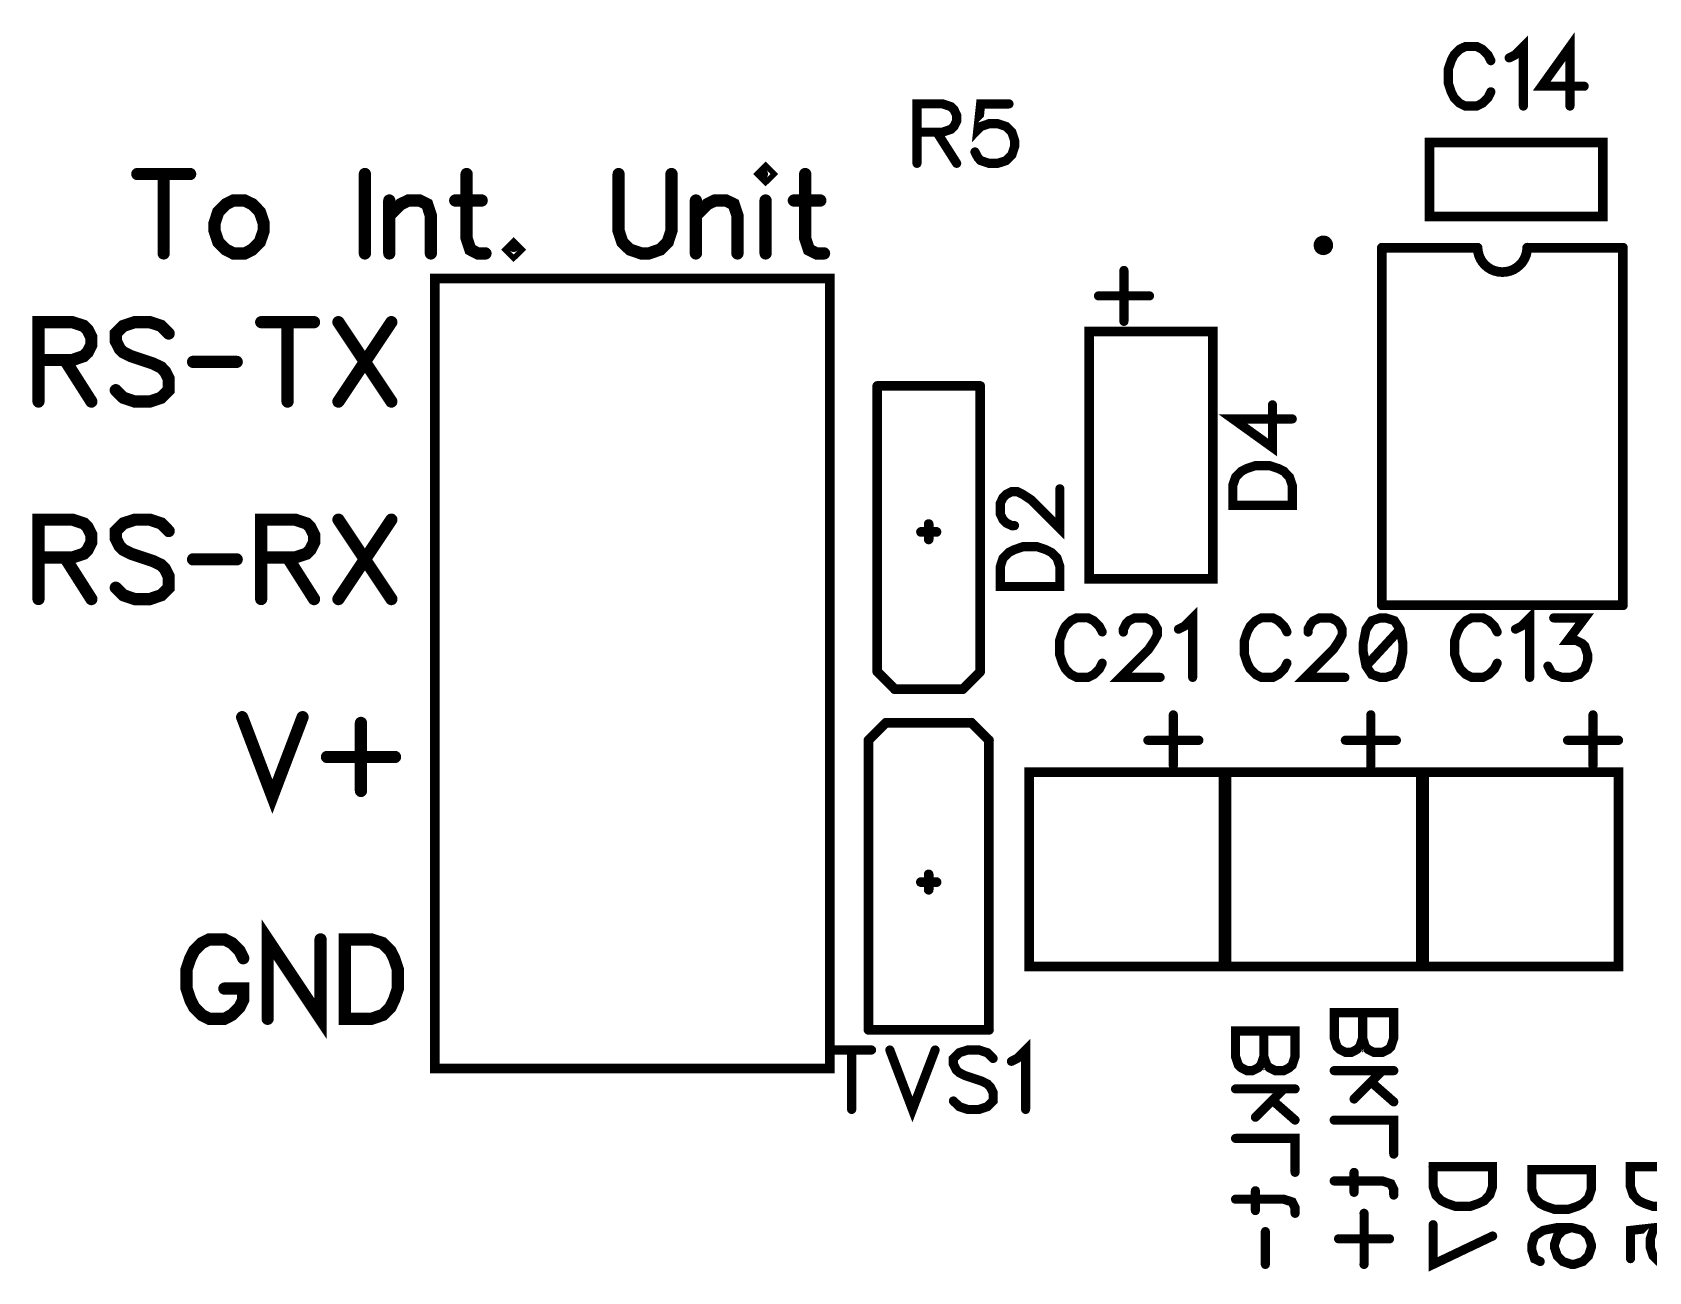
# Model space of a CAD drawing. Extents: x 0.01 to 6.15, y 0 to 8.66.
# Drawn here: x 0.092 to 1.729, y 7.406 to 8.661 of the extents above; entities that cross this region are included whole.
import ezdxf

# ---------------------------------------------------------------- set-up
doc = ezdxf.new("R2010")
doc.units = 0
doc.layers.add('Top_Silk', color=2, linetype='CONTINUOUS')

msp = doc.modelspace()

# ---------------------------------------------------------------- linework, layer by layer
at = {"layer": 'Top_Silk', "linetype": 'CONTINUOUS'}
for points, const_width in [([(1.6494, 8.5863), (1.6494, 8.6465), (1.6207, 8.6064), (1.6637, 8.6064)], 0.0093), ([(1.5693, 8.6323), (1.5664, 8.638), (1.5606, 8.6438), (1.5549, 8.6466), (1.5435, 8.6466), (1.5377, 8.6438), (1.532, 8.638), (1.5291, 8.6323), (1.5262, 8.6237), (1.5262, 8.6093), (1.5291, 8.6007), (1.532, 8.5949), (1.5377, 8.5892), (1.5435, 8.5863), (1.5549, 8.5863), (1.5606, 8.5892), (1.5664, 8.5949), (1.5693, 8.6007)], 0.0093), ([(1.5878, 8.6351), (1.5936, 8.638), (1.6022, 8.6465), (1.6022, 8.5863)], 0.0093), ([(0.9881, 8.5599), (1.0139, 8.5599), (1.0225, 8.5628), (1.0255, 8.5656), (1.0283, 8.5713), (1.0283, 8.5771), (1.0255, 8.5828), (1.0225, 8.5857), (1.0139, 8.5886), (0.9881, 8.5886), (0.9881, 8.5283)], 0.0093), ([(1.0813, 8.5885), (1.0526, 8.5885), (1.0498, 8.5627), (1.0526, 8.5656), (1.0612, 8.5685), (1.0698, 8.5685), (1.0784, 8.5656), (1.0842, 8.5599), (1.087, 8.5512), (1.087, 8.5455), (1.0842, 8.5369), (1.0784, 8.5311), (1.0698, 8.5283), (1.0612, 8.5283), (1.0526, 8.5311), (1.0498, 8.5341), (1.0468, 8.5398)], 0.0093), ([(1.0082, 8.5599), (1.0283, 8.5283)], 0.0093), ([(1.6826, 8.4744), (1.5073, 8.4744), (1.5073, 8.5495), (1.6826, 8.5495), (1.6826, 8.4744)], 0.0098), ([(0.831, 8.5175), (0.8348, 8.5137), (0.8387, 8.5175), (0.8348, 8.5214), (0.831, 8.5175)], 0.0124), ([(0.1984, 8.5175), (0.252, 8.5175)], 0.0124), ([(0.2252, 8.5175), (0.2252, 8.4371)], 0.0124), ([(0.429, 8.5175), (0.429, 8.4371)], 0.0124), ([(0.532, 8.5175), (0.532, 8.4524), (0.5358, 8.441), (0.5435, 8.4371), (0.5511, 8.4371)], 0.0124), ([(0.6859, 8.5175), (0.6859, 8.4601), (0.6897, 8.4486), (0.6974, 8.441), (0.7089, 8.4371), (0.7165, 8.4371), (0.728, 8.441), (0.7357, 8.4486), (0.7395, 8.4601), (0.7395, 8.5175)], 0.0124), ([(0.8749, 8.5175), (0.8749, 8.4524), (0.8787, 8.441), (0.8864, 8.4371), (0.894, 8.4371)], 0.0124), ([(0.2958, 8.4907), (0.2882, 8.4869), (0.2805, 8.4792), (0.2767, 8.4677), (0.2767, 8.4601), (0.2805, 8.4486), (0.2882, 8.441), (0.2958, 8.4371), (0.3073, 8.4371), (0.315, 8.441), (0.3226, 8.4486), (0.3265, 8.4601), (0.3265, 8.4677), (0.3226, 8.4792), (0.315, 8.4869), (0.3073, 8.4907), (0.2958, 8.4907)], 0.0124), ([(0.4537, 8.4907), (0.4537, 8.4371)], 0.0124), ([(0.4537, 8.4754), (0.4652, 8.4869), (0.4729, 8.4907), (0.4843, 8.4907), (0.492, 8.4869), (0.4958, 8.4754), (0.4958, 8.4371)], 0.0124), ([(0.5205, 8.4907), (0.5473, 8.4907)], 0.0124), ([(0.7642, 8.4907), (0.7642, 8.4371)], 0.0124), ([(0.7642, 8.4754), (0.7757, 8.4869), (0.7834, 8.4907), (0.7948, 8.4907), (0.8025, 8.4869), (0.8063, 8.4754), (0.8063, 8.4371)], 0.0124), ([(0.8348, 8.4907), (0.8348, 8.4371)], 0.0124), ([(0.8634, 8.4907), (0.8902, 8.4907)], 0.0124), ([(0.5796, 8.4448), (0.5758, 8.4409), (0.5796, 8.4371), (0.5835, 8.4409), (0.5796, 8.4448)], 0.0124), ([(1.3996, 8.4403), (1.4012, 8.4406), (1.4026, 8.4413), (1.4037, 8.4424), (1.4044, 8.4438), (1.4046, 8.4453), (1.4044, 8.4469), (1.4037, 8.4482), (1.4026, 8.4494), (1.4012, 8.4501), (1.3996, 8.4503), (1.3981, 8.4501), (1.3967, 8.4494), (1.3956, 8.4482), (1.3949, 8.4469), (1.3947, 8.4453), (1.3949, 8.4438), (1.3956, 8.4424), (1.3967, 8.4413), (1.3981, 8.4406), (1.3996, 8.4403)], 0.0098), ([(1.4589, 8.4429), (1.4589, 8.0808)], 0.0098), ([(1.4589, 8.4429), (1.5558, 8.4429)], 0.0098), ([(1.5558, 8.4429), (1.5562, 8.439), (1.5572, 8.4352), (1.5587, 8.4316), (1.5608, 8.4283), (1.5633, 8.4254), (1.5663, 8.4229), (1.5697, 8.4208), (1.5733, 8.4194), (1.5771, 8.4185), (1.581, 8.4182), (1.5849, 8.4185), (1.5887, 8.4194), (1.5923, 8.4208), (1.5956, 8.4229), (1.5986, 8.4254), (1.6012, 8.4283), (1.6032, 8.4316), (1.6048, 8.4352), (1.6057, 8.439), (1.6061, 8.4429)], 0.0098), ([(1.6061, 8.4429), (1.703, 8.4429)], 0.0098), ([(1.703, 8.4429), (1.703, 8.0808)], 0.0098), ([(0.4997, 8.4117), (0.8997, 8.4117), (0.8997, 7.6117), (0.4997, 7.6117), (0.4997, 8.4117)], 0.0098), ([(1.1977, 8.4199), (1.1977, 8.3683)], 0.0093), ([(1.1719, 8.3941), (1.2236, 8.3941)], 0.0093), ([(0.0984, 8.3292), (0.1328, 8.3292), (0.1443, 8.3331), (0.1482, 8.3369), (0.152, 8.3445), (0.152, 8.3522), (0.1482, 8.3598), (0.1443, 8.3637), (0.1328, 8.3675), (0.0984, 8.3675), (0.0984, 8.2871)], 0.0124), ([(0.2303, 8.356), (0.2227, 8.3637), (0.2112, 8.3675), (0.1959, 8.3675), (0.1844, 8.3637), (0.1767, 8.356), (0.1767, 8.3484), (0.1806, 8.3407), (0.1844, 8.3369), (0.192, 8.3331), (0.215, 8.3254), (0.2227, 8.3216), (0.2265, 8.3177), (0.2303, 8.3101), (0.2303, 8.2986), (0.2227, 8.291), (0.2112, 8.2871), (0.1959, 8.2871), (0.1844, 8.291), (0.1767, 8.2986)], 0.0124), ([(0.3239, 8.3675), (0.3775, 8.3675)], 0.0124), ([(0.3507, 8.3675), (0.3507, 8.2871)], 0.0124), ([(0.4022, 8.3675), (0.4558, 8.2871)], 0.0124), ([(0.4558, 8.3675), (0.4022, 8.2871)], 0.0124), ([(1.2876, 8.3581), (1.1624, 8.3581), (1.1624, 8.1077), (1.2876, 8.1077), (1.2876, 8.3581)], 0.0098), ([(0.1252, 8.3292), (0.152, 8.2871)], 0.0124), ([(0.255, 8.3273), (0.2992, 8.3273)], 0.0124), ([(0.9478, 8.3029), (0.9478, 8.0136)], 0.0098), ([(0.9478, 8.3029), (1.0521, 8.3029)], 0.0098), ([(1.0521, 8.3029), (1.0521, 8.0136)], 0.0098), ([(1.3682, 8.2695), (1.308, 8.2695), (1.3481, 8.2407), (1.3481, 8.2838)], 0.0093), ([(1.3079, 8.182), (1.3682, 8.182), (1.3682, 8.2021), (1.3653, 8.2107), (1.3596, 8.2165), (1.3538, 8.2194), (1.3453, 8.2222), (1.3309, 8.2222), (1.3223, 8.2194), (1.3166, 8.2165), (1.3108, 8.2107), (1.3079, 8.2021), (1.3079, 8.182)], 0.0093), ([(1.0869, 8.1615), (1.084, 8.1615), (1.0783, 8.1643), (1.0754, 8.1672), (1.0726, 8.173), (1.0726, 8.1844), (1.0754, 8.1901), (1.0783, 8.193), (1.084, 8.1959), (1.0897, 8.1959), (1.0955, 8.193), (1.1041, 8.1873), (1.1328, 8.1586), (1.1328, 8.1988)], 0.0093), ([(0.0984, 8.1292), (0.1328, 8.1292), (0.1443, 8.1331), (0.1482, 8.1369), (0.152, 8.1445), (0.152, 8.1522), (0.1482, 8.1598), (0.1443, 8.1637), (0.1328, 8.1675), (0.0984, 8.1675), (0.0984, 8.0871)], 0.0124), ([(0.2303, 8.156), (0.2227, 8.1637), (0.2112, 8.1675), (0.1959, 8.1675), (0.1844, 8.1637), (0.1767, 8.156), (0.1767, 8.1484), (0.1806, 8.1407), (0.1844, 8.1369), (0.192, 8.1331), (0.215, 8.1254), (0.2227, 8.1216), (0.2265, 8.1177), (0.2303, 8.1101), (0.2303, 8.0986), (0.2227, 8.091), (0.2112, 8.0871), (0.1959, 8.0871), (0.1844, 8.091), (0.1767, 8.0986)], 0.0124), ([(0.3239, 8.1292), (0.3583, 8.1292), (0.3698, 8.1331), (0.3737, 8.1369), (0.3775, 8.1445), (0.3775, 8.1522), (0.3737, 8.1598), (0.3698, 8.1637), (0.3583, 8.1675), (0.3239, 8.1675), (0.3239, 8.0871)], 0.0124), ([(0.4022, 8.1675), (0.4558, 8.0871)], 0.0124), ([(0.4558, 8.1675), (0.4022, 8.0871)], 0.0124), ([(0.9922, 8.1551), (1.0078, 8.1551)], 0.0098), ([(1, 8.1631), (1, 8.1475)], 0.0098), ([(0.1252, 8.1292), (0.152, 8.0871)], 0.0124), ([(0.3507, 8.1292), (0.3775, 8.0871)], 0.0124), ([(1.0725, 8.0999), (1.1328, 8.0999), (1.1328, 8.12), (1.1299, 8.1286), (1.1242, 8.1343), (1.1184, 8.1372), (1.1098, 8.1401), (1.0954, 8.1401), (1.0868, 8.1372), (1.0811, 8.1343), (1.0753, 8.1286), (1.0725, 8.12), (1.0725, 8.0999)], 0.0093), ([(0.255, 8.1273), (0.2992, 8.1273)], 0.0124), ([(1.1757, 8.0538), (1.1728, 8.0595), (1.1671, 8.0652), (1.1614, 8.0681), (1.1499, 8.0681), (1.1441, 8.0652), (1.1384, 8.0595), (1.1355, 8.0538), (1.1326, 8.0452), (1.1326, 8.0308), (1.1355, 8.0222), (1.1384, 8.0164), (1.1441, 8.0107), (1.1499, 8.0078), (1.1614, 8.0078), (1.1671, 8.0107), (1.1728, 8.0164), (1.1757, 8.0222)], 0.0093), ([(1.1971, 8.0537), (1.1971, 8.0566), (1.2, 8.0623), (1.2028, 8.0652), (1.2086, 8.068), (1.2201, 8.068), (1.2258, 8.0652), (1.2286, 8.0623), (1.2316, 8.0566), (1.2316, 8.0509), (1.2286, 8.0451), (1.2229, 8.0365), (1.1942, 8.0078), (1.2344, 8.0078)], 0.0093), ([(1.2529, 8.0566), (1.2587, 8.0595), (1.2673, 8.068), (1.2673, 8.0078)], 0.0093), ([(1.3628, 8.0538), (1.3599, 8.0595), (1.3542, 8.0652), (1.3485, 8.0681), (1.337, 8.0681), (1.3312, 8.0652), (1.3255, 8.0595), (1.3226, 8.0538), (1.3197, 8.0452), (1.3197, 8.0308), (1.3226, 8.0222), (1.3255, 8.0164), (1.3312, 8.0107), (1.337, 8.0078), (1.3485, 8.0078), (1.3542, 8.0107), (1.3599, 8.0164), (1.3628, 8.0222)], 0.0093), ([(1.3842, 8.0537), (1.3842, 8.0566), (1.3871, 8.0623), (1.3899, 8.0652), (1.3957, 8.068), (1.4072, 8.068), (1.4129, 8.0652), (1.4157, 8.0623), (1.4187, 8.0566), (1.4187, 8.0509), (1.4157, 8.0451), (1.41, 8.0365), (1.3813, 8.0078), (1.4215, 8.0078)], 0.0093), ([(1.4573, 8.068), (1.4487, 8.0652), (1.4429, 8.0566), (1.44, 8.0422), (1.44, 8.0336), (1.4429, 8.0193), (1.4487, 8.0107), (1.4573, 8.0078), (1.463, 8.0078), (1.4716, 8.0107), (1.4773, 8.0193), (1.4802, 8.0336), (1.4802, 8.0422), (1.4773, 8.0566), (1.4716, 8.0652), (1.463, 8.068), (1.4573, 8.068)], 0.0093), ([(1.4589, 8.0808), (1.703, 8.0808)], 0.0098), ([(1.5757, 8.0538), (1.5728, 8.0595), (1.5671, 8.0652), (1.5614, 8.0681), (1.5499, 8.0681), (1.5441, 8.0652), (1.5384, 8.0595), (1.5355, 8.0538), (1.5326, 8.0452), (1.5326, 8.0308), (1.5355, 8.0222), (1.5384, 8.0164), (1.5441, 8.0107), (1.5499, 8.0078), (1.5614, 8.0078), (1.5671, 8.0107), (1.5728, 8.0164), (1.5757, 8.0222)], 0.0093), ([(1.5942, 8.0566), (1.6, 8.0595), (1.6086, 8.068), (1.6086, 8.0078)], 0.0093), ([(1.6329, 8.068), (1.6644, 8.068), (1.6472, 8.0451), (1.6558, 8.0451), (1.6616, 8.0422), (1.6644, 8.0394), (1.6673, 8.0308), (1.6673, 8.0251), (1.6644, 8.0164), (1.6587, 8.0107), (1.6501, 8.0078), (1.6415, 8.0078), (1.6329, 8.0107), (1.63, 8.0136), (1.6271, 8.0193)], 0.0093), ([(1.4773, 8.0566), (1.4429, 8.0193)], 0.0093), ([(0.9478, 8.0136), (0.9656, 7.9958)], 0.0098), ([(1.0521, 8.0136), (1.0344, 7.9958)], 0.0098), ([(0.9656, 7.9958), (1.0344, 7.9958)], 0.0098), ([(0.3047, 7.9675), (0.3353, 7.8871), (0.3659, 7.9675)], 0.0124), ([(1.2477, 7.9699), (1.2477, 7.9183)], 0.0093), ([(1.4477, 7.9699), (1.4477, 7.9183)], 0.0093), ([(1.6727, 7.9699), (1.6727, 7.9183)], 0.0093), ([(0.425, 7.9617), (0.425, 7.8928)], 0.0124), ([(0.939, 7.9442), (0.9567, 7.9619)], 0.0098), ([(1.0433, 7.9619), (0.9567, 7.9619)], 0.0098), ([(1.061, 7.9442), (1.0433, 7.9619)], 0.0098), ([(0.939, 7.6509), (0.939, 7.9442)], 0.0098), ([(1.061, 7.6509), (1.061, 7.9442)], 0.0098), ([(1.2219, 7.9441), (1.2736, 7.9441)], 0.0093), ([(1.4219, 7.9441), (1.4736, 7.9441)], 0.0093), ([(1.6469, 7.9441), (1.6986, 7.9441)], 0.0093), ([(0.3906, 7.9272), (0.4595, 7.9272)], 0.0124), ([(1.2984, 7.9119), (1.1016, 7.9119), (1.1016, 7.7151), (1.2984, 7.7151), (1.2984, 7.9119)], 0.0098), ([(1.4984, 7.9119), (1.3016, 7.9119), (1.3016, 7.7151), (1.4984, 7.7151), (1.4984, 7.9119)], 0.0098), ([(1.6984, 7.9119), (1.5016, 7.9119), (1.5016, 7.7151), (1.6984, 7.7151), (1.6984, 7.9119)], 0.0098), ([(1, 7.7927), (1, 7.8083)], 0.0098), ([(1.0079, 7.8005), (0.992, 7.8005)], 0.0098), ([(0.3841, 7.7425), (0.3841, 7.6621), (0.3305, 7.7425), (0.3305, 7.6621)], 0.0124), ([(0.3058, 7.7234), (0.302, 7.731), (0.2943, 7.7387), (0.2867, 7.7425), (0.2714, 7.7425), (0.2637, 7.7387), (0.2561, 7.731), (0.2522, 7.7234), (0.2484, 7.7119), (0.2484, 7.6927), (0.2522, 7.6813), (0.2561, 7.6736), (0.2637, 7.666), (0.2714, 7.6621), (0.2867, 7.6621), (0.2943, 7.666), (0.302, 7.6736), (0.3058, 7.6813), (0.3058, 7.6927), (0.2867, 7.6927)], 0.0124), ([(0.4088, 7.7425), (0.4088, 7.6621), (0.4356, 7.6621), (0.4471, 7.666), (0.4548, 7.6736), (0.4586, 7.6813), (0.4624, 7.6927), (0.4624, 7.7119), (0.4586, 7.7234), (0.4548, 7.731), (0.4471, 7.7387), (0.4356, 7.7425), (0.4088, 7.7425)], 0.0124), ([(1.4107, 7.6683), (1.4709, 7.6683), (1.4709, 7.6424), (1.468, 7.6338), (1.4652, 7.631), (1.4595, 7.6281), (1.4508, 7.6281), (1.4451, 7.631), (1.4422, 7.6338), (1.4394, 7.6424), (1.4365, 7.6338), (1.4336, 7.631), (1.4279, 7.6281), (1.4221, 7.6281), (1.4164, 7.631), (1.4135, 7.6338), (1.4107, 7.6424), (1.4107, 7.6683)], 0.0093), ([(1.4394, 7.6683), (1.4394, 7.6424)], 0.0093), ([(1.061, 7.6509), (0.939, 7.6509)], 0.0098), ([(1.3107, 7.6498), (1.371, 7.6498), (1.371, 7.6239), (1.3681, 7.6153), (1.3652, 7.6125), (1.3595, 7.6096), (1.3509, 7.6096), (1.3451, 7.6125), (1.3423, 7.6153), (1.3394, 7.6239), (1.3365, 7.6153), (1.3337, 7.6125), (1.328, 7.6096), (1.3222, 7.6096), (1.3165, 7.6125), (1.3136, 7.6153), (1.3107, 7.6239), (1.3107, 7.6498)], 0.0093), ([(1.3394, 7.6498), (1.3394, 7.6239)], 0.0093), ([(0.9019, 7.6305), (0.942, 7.6305)], 0.0093), ([(0.922, 7.6305), (0.922, 7.5703)], 0.0093), ([(0.9606, 7.6305), (0.9835, 7.5703), (1.0065, 7.6305)], 0.0093), ([(1.0652, 7.6219), (1.0595, 7.6277), (1.0509, 7.6305), (1.0394, 7.6305), (1.0308, 7.6277), (1.025, 7.6219), (1.025, 7.6162), (1.0279, 7.6104), (1.0308, 7.6076), (1.0365, 7.6047), (1.0537, 7.599), (1.0595, 7.5961), (1.0623, 7.5932), (1.0652, 7.5875), (1.0652, 7.5789), (1.0595, 7.5732), (1.0509, 7.5703), (1.0394, 7.5703), (1.0308, 7.5732), (1.025, 7.5789)], 0.0093), ([(1.0837, 7.619), (1.0895, 7.6219), (1.0981, 7.6305), (1.0981, 7.5703)], 0.0093), ([(1.4107, 7.6096), (1.4709, 7.6096)], 0.0093), ([(1.4307, 7.5809), (1.4595, 7.6096)], 0.0093), ([(1.3107, 7.5911), (1.371, 7.5911)], 0.0093), ([(1.3308, 7.5624), (1.3595, 7.5911)], 0.0093), ([(1.448, 7.5981), (1.4709, 7.578)], 0.0093), ([(1.3481, 7.5796), (1.371, 7.5595)], 0.0093), ([(1.4107, 7.5595), (1.4709, 7.5595), (1.4709, 7.5251)], 0.0093), ([(1.3107, 7.541), (1.371, 7.541), (1.371, 7.5066)], 0.0093), ([(1.5108, 7.5123), (1.571, 7.5123), (1.571, 7.4922), (1.5681, 7.4836), (1.5624, 7.4778), (1.5566, 7.475), (1.5481, 7.4721), (1.5337, 7.4721), (1.5251, 7.475), (1.5194, 7.4778), (1.5136, 7.4836), (1.5108, 7.4922), (1.5108, 7.5123)], 0.0093), ([(1.6107, 7.5094), (1.671, 7.5094), (1.671, 7.4893), (1.6681, 7.4807), (1.6624, 7.4749), (1.6566, 7.4721), (1.648, 7.4692), (1.6336, 7.4692), (1.625, 7.4721), (1.6193, 7.4749), (1.6135, 7.4807), (1.6107, 7.4893), (1.6107, 7.5094)], 0.0093), ([(1.7106, 7.5123), (1.7709, 7.5123), (1.7709, 7.4922), (1.768, 7.4836), (1.7623, 7.4778), (1.7565, 7.475), (1.748, 7.4721), (1.7336, 7.4721), (1.725, 7.475), (1.7192, 7.4778), (1.7135, 7.4836), (1.7106, 7.4922), (1.7106, 7.5123)], 0.0093), ([(1.4107, 7.4979), (1.4595, 7.4979), (1.468, 7.4951), (1.4709, 7.4893), (1.4709, 7.4836)], 0.0093), ([(1.4307, 7.5065), (1.4307, 7.4864)], 0.0093), ([(1.3107, 7.4794), (1.3595, 7.4794), (1.3681, 7.4766), (1.371, 7.4708), (1.371, 7.4651)], 0.0093), ([(1.3308, 7.488), (1.3308, 7.4679)], 0.0093), ([(1.4409, 7.4651), (1.4409, 7.4134)], 0.0093), ([(1.3409, 7.4466), (1.3409, 7.4134)], 0.0093), ([(1.571, 7.4421), (1.5108, 7.4134), (1.5108, 7.4536)], 0.0093), ([(1.6193, 7.4163), (1.6136, 7.4191), (1.6108, 7.4277), (1.6108, 7.4334), (1.6136, 7.4421), (1.6222, 7.4478), (1.6366, 7.4507), (1.6509, 7.4507), (1.6624, 7.4478), (1.6681, 7.4421), (1.671, 7.4334), (1.671, 7.4306), (1.6681, 7.422), (1.6624, 7.4163), (1.6537, 7.4134), (1.6509, 7.4134), (1.6423, 7.4163), (1.6366, 7.422), (1.6337, 7.4306), (1.6337, 7.4334), (1.6366, 7.4421), (1.6423, 7.4478), (1.6509, 7.4507)], 0.0093), ([(1.7107, 7.4192), (1.7107, 7.4478), (1.7365, 7.4507), (1.7336, 7.4478), (1.7307, 7.4392), (1.7307, 7.4306), (1.7336, 7.422), (1.7393, 7.4163), (1.748, 7.4134), (1.7537, 7.4134), (1.7623, 7.4163), (1.7681, 7.422), (1.7709, 7.4306), (1.7709, 7.4392), (1.7681, 7.4478), (1.7651, 7.4507), (1.7594, 7.4536)], 0.0093), ([(1.415, 7.4393), (1.4667, 7.4393)], 0.0093)]:
    msp.add_lwpolyline(points, dxfattribs=dict(at, const_width=const_width))
for points, const_width in [([(1.5669, 8.6323, 1), (1.5716, 8.6323, 1), (1.5669, 8.6323, 1)], 0.0046), ([(1.5855, 8.6351, 1), (1.5901, 8.6351, 1), (1.5855, 8.6351, 1)], 0.0046), ([(1.6614, 8.6064, 1), (1.6661, 8.6064, 1), (1.6614, 8.6064, 1)], 0.0046), ([(1.5669, 8.6007, 1), (1.5716, 8.6007, 1), (1.5669, 8.6007, 1)], 0.0046), ([(1.0789, 8.5885, 1), (1.0836, 8.5885, 1), (1.0789, 8.5885, 1)], 0.0046), ([(1.5999, 8.5863, 1), (1.6045, 8.5863, 1), (1.5999, 8.5863, 1)], 0.0046), ([(1.6471, 8.5863, 1), (1.6517, 8.5863, 1), (1.6471, 8.5863, 1)], 0.0046), ([(0.9858, 8.5599, 1), (0.9904, 8.5599, 1), (0.9858, 8.5599, 1)], 0.0046), ([(1.0059, 8.5599, 1), (1.0105, 8.5599, 1), (1.0059, 8.5599, 1)], 0.0046), ([(0.9858, 8.5283, 1), (0.9904, 8.5283, 1), (0.9858, 8.5283, 1)], 0.0046), ([(1.026, 8.5283, 1), (1.0306, 8.5283, 1), (1.026, 8.5283, 1)], 0.0046), ([(1.0445, 8.5398, 1), (1.0492, 8.5398, 1), (1.0445, 8.5398, 1)], 0.0046), ([(0.1954, 8.5175, 1), (0.2015, 8.5175, 1), (0.1954, 8.5175, 1)], 0.0062), ([(0.2221, 8.5175, 1), (0.2283, 8.5175, 1), (0.2221, 8.5175, 1)], 0.0062), ([(0.2489, 8.5175, 1), (0.2551, 8.5175, 1), (0.2489, 8.5175, 1)], 0.0062), ([(0.4259, 8.5175, 1), (0.4321, 8.5175, 1), (0.4259, 8.5175, 1)], 0.0062), ([(0.5289, 8.5175, 1), (0.5351, 8.5175, 1), (0.5289, 8.5175, 1)], 0.0062), ([(0.6829, 8.5175, 1), (0.689, 8.5175, 1), (0.6829, 8.5175, 1)], 0.0062), ([(0.7364, 8.5175, 1), (0.7426, 8.5175, 1), (0.7364, 8.5175, 1)], 0.0062), ([(0.8279, 8.5175, 1), (0.8341, 8.5175, 1), (0.8279, 8.5175, 1)], 0.0062), ([(0.8718, 8.5175, 1), (0.878, 8.5175, 1), (0.8718, 8.5175, 1)], 0.0062), ([(0.2927, 8.4907, 1), (0.2989, 8.4907, 1), (0.2927, 8.4907, 1)], 0.0062), ([(0.4506, 8.4907, 1), (0.4568, 8.4907, 1), (0.4506, 8.4907, 1)], 0.0062), ([(0.5174, 8.4907, 1), (0.5236, 8.4907, 1), (0.5174, 8.4907, 1)], 0.0062), ([(0.5442, 8.4907, 1), (0.5504, 8.4907, 1), (0.5442, 8.4907, 1)], 0.0062), ([(0.7611, 8.4907, 1), (0.7673, 8.4907, 1), (0.7611, 8.4907, 1)], 0.0062), ([(0.8317, 8.4907, 1), (0.8379, 8.4907, 1), (0.8317, 8.4907, 1)], 0.0062), ([(0.8603, 8.4907, 1), (0.8665, 8.4907, 1), (0.8603, 8.4907, 1)], 0.0062), ([(0.8871, 8.4907, 1), (0.8933, 8.4907, 1), (0.8871, 8.4907, 1)], 0.0062), ([(0.4506, 8.4754, 1), (0.4568, 8.4754, 1), (0.4506, 8.4754, 1)], 0.0062), ([(0.7611, 8.4754, 1), (0.7673, 8.4754, 1), (0.7611, 8.4754, 1)], 0.0062), ([(0.5765, 8.4448, 1), (0.5827, 8.4448, 1), (0.5765, 8.4448, 1)], 0.0062), ([(1.4564, 8.4429, 1), (1.4613, 8.4429, 1), (1.4564, 8.4429, 1)], 0.0049), ([(1.4564, 8.4429, 1), (1.4613, 8.4429, 1), (1.4564, 8.4429, 1)], 0.0049), ([(1.5534, 8.4429, 1), (1.5583, 8.4429, 1), (1.5534, 8.4429, 1)], 0.0049), ([(1.5534, 8.4429, 1), (1.5583, 8.4429, 1), (1.5534, 8.4429, 1)], 0.0049), ([(1.6036, 8.4429, 1), (1.6086, 8.4429, 1), (1.6036, 8.4429, 1)], 0.0049), ([(1.6036, 8.4429, 1), (1.6086, 8.4429, 1), (1.6036, 8.4429, 1)], 0.0049), ([(1.7006, 8.4429, 1), (1.7055, 8.4429, 1), (1.7006, 8.4429, 1)], 0.0049), ([(1.7006, 8.4429, 1), (1.7055, 8.4429, 1), (1.7006, 8.4429, 1)], 0.0049), ([(0.2221, 8.4371, 1), (0.2283, 8.4371, 1), (0.2221, 8.4371, 1)], 0.0062), ([(0.4259, 8.4371, 1), (0.4321, 8.4371, 1), (0.4259, 8.4371, 1)], 0.0062), ([(0.4506, 8.4371, 1), (0.4568, 8.4371, 1), (0.4506, 8.4371, 1)], 0.0062), ([(0.4927, 8.4371, 1), (0.4989, 8.4371, 1), (0.4927, 8.4371, 1)], 0.0062), ([(0.548, 8.4371, 1), (0.5542, 8.4371, 1), (0.548, 8.4371, 1)], 0.0062), ([(0.7611, 8.4371, 1), (0.7673, 8.4371, 1), (0.7611, 8.4371, 1)], 0.0062), ([(0.8032, 8.4371, 1), (0.8094, 8.4371, 1), (0.8032, 8.4371, 1)], 0.0062), ([(0.8317, 8.4371, 1), (0.8379, 8.4371, 1), (0.8317, 8.4371, 1)], 0.0062), ([(0.8909, 8.4371, 1), (0.8971, 8.4371, 1), (0.8909, 8.4371, 1)], 0.0062), ([(1.3972, 8.4403, 1), (1.4021, 8.4403, 1), (1.3972, 8.4403, 1)], 0.0049), ([(1.1954, 8.4199, 1), (1.2, 8.4199, 1), (1.1954, 8.4199, 1)], 0.0046), ([(1.1696, 8.3941, 1), (1.1742, 8.3941, 1), (1.1696, 8.3941, 1)], 0.0046), ([(1.2212, 8.3941, 1), (1.2259, 8.3941, 1), (1.2212, 8.3941, 1)], 0.0046), ([(0.3209, 8.3675, 1), (0.327, 8.3675, 1), (0.3209, 8.3675, 1)], 0.0062), ([(0.3476, 8.3675, 1), (0.3538, 8.3675, 1), (0.3476, 8.3675, 1)], 0.0062), ([(0.3744, 8.3675, 1), (0.3806, 8.3675, 1), (0.3744, 8.3675, 1)], 0.0062), ([(0.3991, 8.3675, 1), (0.4053, 8.3675, 1), (0.3991, 8.3675, 1)], 0.0062), ([(0.4527, 8.3675, 1), (0.4589, 8.3675, 1), (0.4527, 8.3675, 1)], 0.0062), ([(1.1954, 8.3683, 1), (1.2, 8.3683, 1), (1.1954, 8.3683, 1)], 0.0046), ([(0.2272, 8.356, 1), (0.2334, 8.356, 1), (0.2272, 8.356, 1)], 0.0062), ([(0.0954, 8.3292, 1), (0.1015, 8.3292, 1), (0.0954, 8.3292, 1)], 0.0062), ([(0.1221, 8.3292, 1), (0.1283, 8.3292, 1), (0.1221, 8.3292, 1)], 0.0062), ([(0.2519, 8.3273, 1), (0.2581, 8.3273, 1), (0.2519, 8.3273, 1)], 0.0062), ([(0.2962, 8.3273, 1), (0.3023, 8.3273, 1), (0.2962, 8.3273, 1)], 0.0062), ([(0.1736, 8.2986, 1), (0.1798, 8.2986, 1), (0.1736, 8.2986, 1)], 0.0062), ([(0.9454, 8.3029, 1), (0.9503, 8.3029, 1), (0.9454, 8.3029, 1)], 0.0049), ([(0.9454, 8.3029, 1), (0.9503, 8.3029, 1), (0.9454, 8.3029, 1)], 0.0049), ([(1.0497, 8.3029, 1), (1.0546, 8.3029, 1), (1.0497, 8.3029, 1)], 0.0049), ([(1.0497, 8.3029, 1), (1.0546, 8.3029, 1), (1.0497, 8.3029, 1)], 0.0049), ([(0.0954, 8.2871, 1), (0.1015, 8.2871, 1), (0.0954, 8.2871, 1)], 0.0062), ([(0.1489, 8.2871, 1), (0.1551, 8.2871, 1), (0.1489, 8.2871, 1)], 0.0062), ([(0.3476, 8.2871, 1), (0.3538, 8.2871, 1), (0.3476, 8.2871, 1)], 0.0062), ([(0.3991, 8.2871, 1), (0.4053, 8.2871, 1), (0.3991, 8.2871, 1)], 0.0062), ([(0.4527, 8.2871, 1), (0.4589, 8.2871, 1), (0.4527, 8.2871, 1)], 0.0062), ([(1.3458, 8.2838, 1), (1.3504, 8.2838, 1), (1.3458, 8.2838, 1)], 0.0046), ([(1.3659, 8.2695, 1), (1.3705, 8.2695, 1), (1.3659, 8.2695, 1)], 0.0046), ([(1.1305, 8.1988, 1), (1.1351, 8.1988, 1), (1.1305, 8.1988, 1)], 0.0046), ([(1.3056, 8.182, 1), (1.3102, 8.182, 1), (1.3056, 8.182, 1)], 0.0046), ([(0.3991, 8.1675, 1), (0.4053, 8.1675, 1), (0.3991, 8.1675, 1)], 0.0062), ([(0.4527, 8.1675, 1), (0.4589, 8.1675, 1), (0.4527, 8.1675, 1)], 0.0062), ([(0.2272, 8.156, 1), (0.2334, 8.156, 1), (0.2272, 8.156, 1)], 0.0062), ([(0.9897, 8.1551, 1), (0.9946, 8.1551, 1), (0.9897, 8.1551, 1)], 0.0049), ([(0.9975, 8.1631, 1), (1.0024, 8.1631, 1), (0.9975, 8.1631, 1)], 0.0049), ([(0.9975, 8.1475, 1), (1.0024, 8.1475, 1), (0.9975, 8.1475, 1)], 0.0049), ([(1.0053, 8.1551, 1), (1.0103, 8.1551, 1), (1.0053, 8.1551, 1)], 0.0049), ([(1.0846, 8.1615, 1), (1.0892, 8.1615, 1), (1.0846, 8.1615, 1)], 0.0046), ([(0.1221, 8.1292, 1), (0.1283, 8.1292, 1), (0.1221, 8.1292, 1)], 0.0062), ([(0.3476, 8.1292, 1), (0.3538, 8.1292, 1), (0.3476, 8.1292, 1)], 0.0062), ([(0.0954, 8.1292, 1), (0.1015, 8.1292, 1), (0.0954, 8.1292, 1)], 0.0062), ([(0.2519, 8.1273, 1), (0.2581, 8.1273, 1), (0.2519, 8.1273, 1)], 0.0062), ([(0.2962, 8.1273, 1), (0.3023, 8.1273, 1), (0.2962, 8.1273, 1)], 0.0062), ([(0.3209, 8.1292, 1), (0.327, 8.1292, 1), (0.3209, 8.1292, 1)], 0.0062), ([(0.1736, 8.0986, 1), (0.1798, 8.0986, 1), (0.1736, 8.0986, 1)], 0.0062), ([(1.0702, 8.0999, 1), (1.0748, 8.0999, 1), (1.0702, 8.0999, 1)], 0.0046), ([(0.0954, 8.0871, 1), (0.1015, 8.0871, 1), (0.0954, 8.0871, 1)], 0.0062), ([(0.1489, 8.0871, 1), (0.1551, 8.0871, 1), (0.1489, 8.0871, 1)], 0.0062), ([(0.3209, 8.0871, 1), (0.327, 8.0871, 1), (0.3209, 8.0871, 1)], 0.0062), ([(0.3744, 8.0871, 1), (0.3806, 8.0871, 1), (0.3744, 8.0871, 1)], 0.0062), ([(0.3991, 8.0871, 1), (0.4053, 8.0871, 1), (0.3991, 8.0871, 1)], 0.0062), ([(0.4527, 8.0871, 1), (0.4589, 8.0871, 1), (0.4527, 8.0871, 1)], 0.0062), ([(1.455, 8.068, 1), (1.4596, 8.068, 1), (1.455, 8.068, 1)], 0.0046), ([(1.4564, 8.0808, 1), (1.4613, 8.0808, 1), (1.4564, 8.0808, 1)], 0.0049), ([(1.4564, 8.0808, 1), (1.4613, 8.0808, 1), (1.4564, 8.0808, 1)], 0.0049), ([(1.6306, 8.068, 1), (1.6352, 8.068, 1), (1.6306, 8.068, 1)], 0.0046), ([(1.7006, 8.0808, 1), (1.7055, 8.0808, 1), (1.7006, 8.0808, 1)], 0.0049), ([(1.7006, 8.0808, 1), (1.7055, 8.0808, 1), (1.7006, 8.0808, 1)], 0.0049), ([(1.1734, 8.0538, 1), (1.178, 8.0538, 1), (1.1734, 8.0538, 1)], 0.0046), ([(1.1948, 8.0537, 1), (1.1994, 8.0537, 1), (1.1948, 8.0537, 1)], 0.0046), ([(1.2506, 8.0566, 1), (1.2552, 8.0566, 1), (1.2506, 8.0566, 1)], 0.0046), ([(1.3605, 8.0538, 1), (1.3651, 8.0538, 1), (1.3605, 8.0538, 1)], 0.0046), ([(1.3819, 8.0537, 1), (1.3865, 8.0537, 1), (1.3819, 8.0537, 1)], 0.0046), ([(1.475, 8.0566, 1), (1.4796, 8.0566, 1), (1.475, 8.0566, 1)], 0.0046), ([(1.5734, 8.0538, 1), (1.578, 8.0538, 1), (1.5734, 8.0538, 1)], 0.0046), ([(1.5919, 8.0566, 1), (1.5965, 8.0566, 1), (1.5919, 8.0566, 1)], 0.0046), ([(1.1734, 8.0222, 1), (1.178, 8.0222, 1), (1.1734, 8.0222, 1)], 0.0046), ([(1.3605, 8.0222, 1), (1.3651, 8.0222, 1), (1.3605, 8.0222, 1)], 0.0046), ([(1.4406, 8.0193, 1), (1.4452, 8.0193, 1), (1.4406, 8.0193, 1)], 0.0046), ([(1.5734, 8.0222, 1), (1.578, 8.0222, 1), (1.5734, 8.0222, 1)], 0.0046), ([(1.6248, 8.0193, 1), (1.6294, 8.0193, 1), (1.6248, 8.0193, 1)], 0.0046), ([(0.9454, 8.0136, 1), (0.9503, 8.0136, 1), (0.9454, 8.0136, 1)], 0.0049), ([(0.9454, 8.0136, 1), (0.9503, 8.0136, 1), (0.9454, 8.0136, 1)], 0.0049), ([(1.0497, 8.0136, 1), (1.0546, 8.0136, 1), (1.0497, 8.0136, 1)], 0.0049), ([(1.0497, 8.0136, 1), (1.0546, 8.0136, 1), (1.0497, 8.0136, 1)], 0.0049), ([(1.2321, 8.0078, 1), (1.2367, 8.0078, 1), (1.2321, 8.0078, 1)], 0.0046), ([(1.265, 8.0078, 1), (1.2696, 8.0078, 1), (1.265, 8.0078, 1)], 0.0046), ([(1.4192, 8.0078, 1), (1.4238, 8.0078, 1), (1.4192, 8.0078, 1)], 0.0046), ([(1.6063, 8.0078, 1), (1.6109, 8.0078, 1), (1.6063, 8.0078, 1)], 0.0046), ([(0.9631, 7.9958, 1), (0.968, 7.9958, 1), (0.9631, 7.9958, 1)], 0.0049), ([(0.9631, 7.9958, 1), (0.968, 7.9958, 1), (0.9631, 7.9958, 1)], 0.0049), ([(1.032, 7.9958, 1), (1.0369, 7.9958, 1), (1.032, 7.9958, 1)], 0.0049), ([(1.032, 7.9958, 1), (1.0369, 7.9958, 1), (1.032, 7.9958, 1)], 0.0049), ([(0.3016, 7.9675, 1), (0.3078, 7.9675, 1), (0.3016, 7.9675, 1)], 0.0062), ([(0.3628, 7.9675, 1), (0.369, 7.9675, 1), (0.3628, 7.9675, 1)], 0.0062), ([(1.2454, 7.9699, 1), (1.25, 7.9699, 1), (1.2454, 7.9699, 1)], 0.0046), ([(1.4454, 7.9699, 1), (1.45, 7.9699, 1), (1.4454, 7.9699, 1)], 0.0046), ([(1.6704, 7.9699, 1), (1.675, 7.9699, 1), (1.6704, 7.9699, 1)], 0.0046), ([(0.4219, 7.9617, 1), (0.4281, 7.9617, 1), (0.4219, 7.9617, 1)], 0.0062), ([(0.9542, 7.9619, 1), (0.9591, 7.9619, 1), (0.9542, 7.9619, 1)], 0.0049), ([(0.9542, 7.9619, 1), (0.9591, 7.9619, 1), (0.9542, 7.9619, 1)], 0.0049), ([(1.0408, 7.9619, 1), (1.0458, 7.9619, 1), (1.0408, 7.9619, 1)], 0.0049), ([(1.0408, 7.9619, 1), (1.0458, 7.9619, 1), (1.0408, 7.9619, 1)], 0.0049), ([(0.9365, 7.9442, 1), (0.9414, 7.9442, 1), (0.9365, 7.9442, 1)], 0.0049), ([(0.9365, 7.9442, 1), (0.9414, 7.9442, 1), (0.9365, 7.9442, 1)], 0.0049), ([(1.0585, 7.9442, 1), (1.0635, 7.9442, 1), (1.0585, 7.9442, 1)], 0.0049), ([(1.0585, 7.9442, 1), (1.0635, 7.9442, 1), (1.0585, 7.9442, 1)], 0.0049), ([(1.2196, 7.9441, 1), (1.2242, 7.9441, 1), (1.2196, 7.9441, 1)], 0.0046), ([(1.2712, 7.9441, 1), (1.2759, 7.9441, 1), (1.2712, 7.9441, 1)], 0.0046), ([(1.4196, 7.9441, 1), (1.4242, 7.9441, 1), (1.4196, 7.9441, 1)], 0.0046), ([(1.4712, 7.9441, 1), (1.4759, 7.9441, 1), (1.4712, 7.9441, 1)], 0.0046), ([(1.6446, 7.9441, 1), (1.6492, 7.9441, 1), (1.6446, 7.9441, 1)], 0.0046), ([(1.6962, 7.9441, 1), (1.7009, 7.9441, 1), (1.6962, 7.9441, 1)], 0.0046), ([(0.3875, 7.9272, 1), (0.3937, 7.9272, 1), (0.3875, 7.9272, 1)], 0.0062), ([(0.4564, 7.9272, 1), (0.4626, 7.9272, 1), (0.4564, 7.9272, 1)], 0.0062), ([(1.2454, 7.9183, 1), (1.25, 7.9183, 1), (1.2454, 7.9183, 1)], 0.0046), ([(1.4454, 7.9183, 1), (1.45, 7.9183, 1), (1.4454, 7.9183, 1)], 0.0046), ([(1.6704, 7.9183, 1), (1.675, 7.9183, 1), (1.6704, 7.9183, 1)], 0.0046), ([(0.4219, 7.8928, 1), (0.4281, 7.8928, 1), (0.4219, 7.8928, 1)], 0.0062), ([(0.9975, 7.8083, 1), (1.0024, 7.8083, 1), (0.9975, 7.8083, 1)], 0.0049), ([(0.9896, 7.8005, 1), (0.9945, 7.8005, 1), (0.9896, 7.8005, 1)], 0.0049), ([(0.9975, 7.7927, 1), (1.0024, 7.7927, 1), (0.9975, 7.7927, 1)], 0.0049), ([(1.0055, 7.8005, 1), (1.0104, 7.8005, 1), (1.0055, 7.8005, 1)], 0.0049), ([(0.381, 7.7425, 1), (0.3872, 7.7425, 1), (0.381, 7.7425, 1)], 0.0062), ([(0.4057, 7.7425, 1), (0.4119, 7.7425, 1), (0.4057, 7.7425, 1)], 0.0062), ([(0.3027, 7.7234, 1), (0.3089, 7.7234, 1), (0.3027, 7.7234, 1)], 0.0062), ([(0.2836, 7.6927, 1), (0.2898, 7.6927, 1), (0.2836, 7.6927, 1)], 0.0062), ([(0.3274, 7.6621, 1), (0.3336, 7.6621, 1), (0.3274, 7.6621, 1)], 0.0062), ([(1.4083, 7.6683, 1), (1.413, 7.6683, 1), (1.4083, 7.6683, 1)], 0.0046), ([(1.4371, 7.6683, 1), (1.4417, 7.6683, 1), (1.4371, 7.6683, 1)], 0.0046), ([(0.9365, 7.6509, 1), (0.9414, 7.6509, 1), (0.9365, 7.6509, 1)], 0.0049), ([(0.9365, 7.6509, 1), (0.9414, 7.6509, 1), (0.9365, 7.6509, 1)], 0.0049), ([(1.0585, 7.6509, 1), (1.0635, 7.6509, 1), (1.0585, 7.6509, 1)], 0.0049), ([(1.0585, 7.6509, 1), (1.0635, 7.6509, 1), (1.0585, 7.6509, 1)], 0.0049), ([(1.3084, 7.6498, 1), (1.313, 7.6498, 1), (1.3084, 7.6498, 1)], 0.0046), ([(1.3371, 7.6498, 1), (1.3417, 7.6498, 1), (1.3371, 7.6498, 1)], 0.0046), ([(1.4371, 7.6424, 1), (1.4417, 7.6424, 1), (1.4371, 7.6424, 1)], 0.0046), ([(0.8995, 7.6305, 1), (0.9042, 7.6305, 1), (0.8995, 7.6305, 1)], 0.0046), ([(0.9196, 7.6305, 1), (0.9243, 7.6305, 1), (0.9196, 7.6305, 1)], 0.0046), ([(0.9397, 7.6305, 1), (0.9444, 7.6305, 1), (0.9397, 7.6305, 1)], 0.0046), ([(0.9583, 7.6305, 1), (0.9629, 7.6305, 1), (0.9583, 7.6305, 1)], 0.0046), ([(1.0042, 7.6305, 1), (1.0088, 7.6305, 1), (1.0042, 7.6305, 1)], 0.0046), ([(1.3371, 7.6239, 1), (1.3417, 7.6239, 1), (1.3371, 7.6239, 1)], 0.0046), ([(1.0629, 7.6219, 1), (1.0675, 7.6219, 1), (1.0629, 7.6219, 1)], 0.0046), ([(1.0814, 7.619, 1), (1.086, 7.619, 1), (1.0814, 7.619, 1)], 0.0046), ([(1.4083, 7.6096, 1), (1.413, 7.6096, 1), (1.4083, 7.6096, 1)], 0.0046), ([(1.4571, 7.6096, 1), (1.4618, 7.6096, 1), (1.4571, 7.6096, 1)], 0.0046), ([(1.4686, 7.6096, 1), (1.4733, 7.6096, 1), (1.4686, 7.6096, 1)], 0.0046), ([(1.3084, 7.5911, 1), (1.313, 7.5911, 1), (1.3084, 7.5911, 1)], 0.0046), ([(1.3572, 7.5911, 1), (1.3618, 7.5911, 1), (1.3572, 7.5911, 1)], 0.0046), ([(1.3687, 7.5911, 1), (1.3733, 7.5911, 1), (1.3687, 7.5911, 1)], 0.0046), ([(1.4457, 7.5981, 1), (1.4503, 7.5981, 1), (1.4457, 7.5981, 1)], 0.0046), ([(1.0227, 7.5789, 1), (1.0273, 7.5789, 1), (1.0227, 7.5789, 1)], 0.0046), ([(1.3457, 7.5796, 1), (1.3504, 7.5796, 1), (1.3457, 7.5796, 1)], 0.0046), ([(1.4284, 7.5809, 1), (1.4331, 7.5809, 1), (1.4284, 7.5809, 1)], 0.0046), ([(1.4686, 7.578, 1), (1.4733, 7.578, 1), (1.4686, 7.578, 1)], 0.0046), ([(0.9196, 7.5703, 1), (0.9243, 7.5703, 1), (0.9196, 7.5703, 1)], 0.0046), ([(1.0958, 7.5703, 1), (1.1004, 7.5703, 1), (1.0958, 7.5703, 1)], 0.0046), ([(1.3285, 7.5624, 1), (1.3331, 7.5624, 1), (1.3285, 7.5624, 1)], 0.0046), ([(1.3687, 7.5595, 1), (1.3733, 7.5595, 1), (1.3687, 7.5595, 1)], 0.0046), ([(1.4083, 7.5595, 1), (1.413, 7.5595, 1), (1.4083, 7.5595, 1)], 0.0046), ([(1.3084, 7.541, 1), (1.313, 7.541, 1), (1.3084, 7.541, 1)], 0.0046), ([(1.4686, 7.5251, 1), (1.4733, 7.5251, 1), (1.4686, 7.5251, 1)], 0.0046), ([(1.5084, 7.5123, 1), (1.5131, 7.5123, 1), (1.5084, 7.5123, 1)], 0.0046), ([(1.6084, 7.5094, 1), (1.613, 7.5094, 1), (1.6084, 7.5094, 1)], 0.0046), ([(1.7083, 7.5123, 1), (1.7129, 7.5123, 1), (1.7083, 7.5123, 1)], 0.0046), ([(1.3687, 7.5066, 1), (1.3733, 7.5066, 1), (1.3687, 7.5066, 1)], 0.0046), ([(1.4083, 7.4979, 1), (1.413, 7.4979, 1), (1.4083, 7.4979, 1)], 0.0046), ([(1.4284, 7.5065, 1), (1.4331, 7.5065, 1), (1.4284, 7.5065, 1)], 0.0046), ([(1.3084, 7.4794, 1), (1.313, 7.4794, 1), (1.3084, 7.4794, 1)], 0.0046), ([(1.3285, 7.488, 1), (1.3331, 7.488, 1), (1.3285, 7.488, 1)], 0.0046), ([(1.4284, 7.4864, 1), (1.4331, 7.4864, 1), (1.4284, 7.4864, 1)], 0.0046), ([(1.4686, 7.4836, 1), (1.4733, 7.4836, 1), (1.4686, 7.4836, 1)], 0.0046), ([(1.3285, 7.4679, 1), (1.3331, 7.4679, 1), (1.3285, 7.4679, 1)], 0.0046), ([(1.3687, 7.4651, 1), (1.3733, 7.4651, 1), (1.3687, 7.4651, 1)], 0.0046), ([(1.4385, 7.4651, 1), (1.4432, 7.4651, 1), (1.4385, 7.4651, 1)], 0.0046), ([(1.3386, 7.4466, 1), (1.3432, 7.4466, 1), (1.3386, 7.4466, 1)], 0.0046), ([(1.5085, 7.4536, 1), (1.5131, 7.4536, 1), (1.5085, 7.4536, 1)], 0.0046), ([(1.6486, 7.4507, 1), (1.6532, 7.4507, 1), (1.6486, 7.4507, 1)], 0.0046), ([(1.4127, 7.4393, 1), (1.4173, 7.4393, 1), (1.4127, 7.4393, 1)], 0.0046), ([(1.4643, 7.4393, 1), (1.469, 7.4393, 1), (1.4643, 7.4393, 1)], 0.0046), ([(1.5687, 7.4421, 1), (1.5734, 7.4421, 1), (1.5687, 7.4421, 1)], 0.0046), ([(1.3386, 7.4134, 1), (1.3432, 7.4134, 1), (1.3386, 7.4134, 1)], 0.0046), ([(1.4385, 7.4134, 1), (1.4432, 7.4134, 1), (1.4385, 7.4134, 1)], 0.0046), ([(1.617, 7.4163, 1), (1.6216, 7.4163, 1), (1.617, 7.4163, 1)], 0.0046), ([(1.7084, 7.4192, 1), (1.713, 7.4192, 1), (1.7084, 7.4192, 1)], 0.0046)]:
    msp.add_lwpolyline(points, format="xyb", dxfattribs=dict(at, const_width=const_width))

doc.saveas('drawing.dxf')
